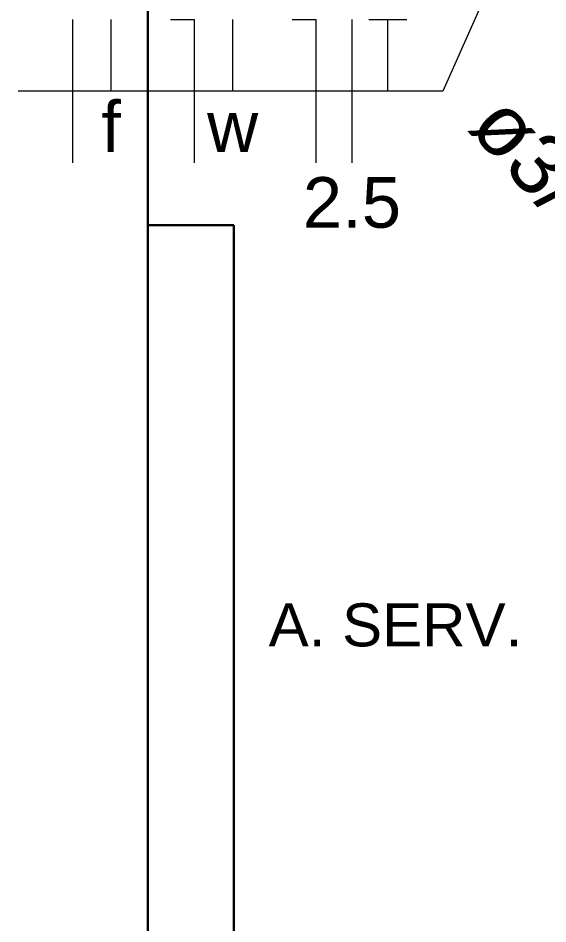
# Model space of a CAD drawing. Header units: millimetres. Extents: x 0 to 55.3, y 20.8 to 61.4.
# Drawn here: x 1.274 to 2.198, y 45.559 to 47.138 of the extents above; entities that cross this region are included whole.
import ezdxf

# ---------------------------------------------------------------- set-up
doc = ezdxf.new("R2010")
doc.units = ezdxf.units.MM
for name, color, linetype, lineweight in [('ARQ_-_DENÍVEL', 1, 'Continuous', 30), ('ARQ_-_TELHA_3', 3, 'Continuous', 30), ('ARQ_-_TXT__15', 54, 'Continuous', 5), ('EL-Fios', 2, 'Continuous', 20), ('EL-Textos_condutos', 2, 'Continuous', 20), ('EL-Textos_fios', 2, 'Continuous', 20)]:
    doc.layers.add(name, color=color, linetype=linetype, lineweight=lineweight)
doc.styles.add('Arial', font='Arial')
doc.styles.add('simplex', font='Arial')

msp = doc.modelspace()

# ---------------------------------------------------------------- linework, layer by layer
at = {"layer": 'ARQ_-_DENÍVEL'}
msp.add_line((1.500002, 46.777499), (1.500002, 47.775499), dxfattribs=at)
at = {"layer": 'ARQ_-_TELHA_3', "color": 3}
for p, q in [((1.500002, 46.777499), (1.650002, 46.777499)), ((1.500002, 45.175499), (1.500002, 46.777499)), ((1.650002, 46.777499), (1.650002, 45.175499))]:
    msp.add_line(p, q, dxfattribs=at)
at = {"layer": 'EL-Fios'}
for p, q in [((1.369377, 46.886249), (1.369377, 47.136249)), ((1.435927, 47.011249), (1.435927, 47.136249)), ((1.539877, 47.136249), (1.581542, 47.136249)), ((1.581542, 46.886249), (1.581542, 47.136249)), ((1.648092, 47.011249), (1.648092, 47.136249)), ((1.752037, 47.136249), (1.793702, 47.136249)), ((1.793702, 46.886249), (1.793702, 47.136249)), ((1.856202, 46.886249), (1.856202, 47.136249)), ((1.885372, 47.136249), (1.952037, 47.136249)), ((1.918702, 47.011249), (1.918702, 47.136249))]:
    msp.add_line(p, q, dxfattribs=at)
at = {"layer": 'EL-Textos_fios'}
for p, q in [((2.175712, 47.373149), (2.014537, 47.011249)), ((2.014537, 47.011249), (1.273857, 47.011249))]:
    msp.add_line(p, q, dxfattribs=at)

# ---------------------------------------------------------------- texts
at = {"layer": 'ARQ_-_TXT__15', "color": 1, "insert": (1.932002, 46.041749), "char_height": 0.075, "width": 0.72, "attachment_point": 8, "line_spacing_factor": 0.798, "style": 'simplex'}
msp.add_mtext('A. SERV.', dxfattribs=at)
at = {"layer": 'EL-Textos_condutos', "insert": (2.171883, 46.814982), "char_height": 0.1059, "width": 0.6354, "attachment_point": 8, "rotation": 312.221049, "line_spacing_factor": 0.798, "style": 'Arial'}
msp.add_mtext('ø3/4"', dxfattribs=at)
at = {"layer": 'EL-Textos_fios', "char_height": 0.08825, "attachment_point": 8, "line_spacing_factor": 0.798, "style": 'Arial'}
for s, insert, width in [('f', (1.436002, 46.905121), 0.1059), ('w', (1.648002, 46.905121), 0.1059), ('2.5', (1.856002, 46.771621), 0.3177)]:
    msp.add_mtext(s, dxfattribs=dict(at, insert=insert, width=width))

doc.saveas('drawing.dxf')
